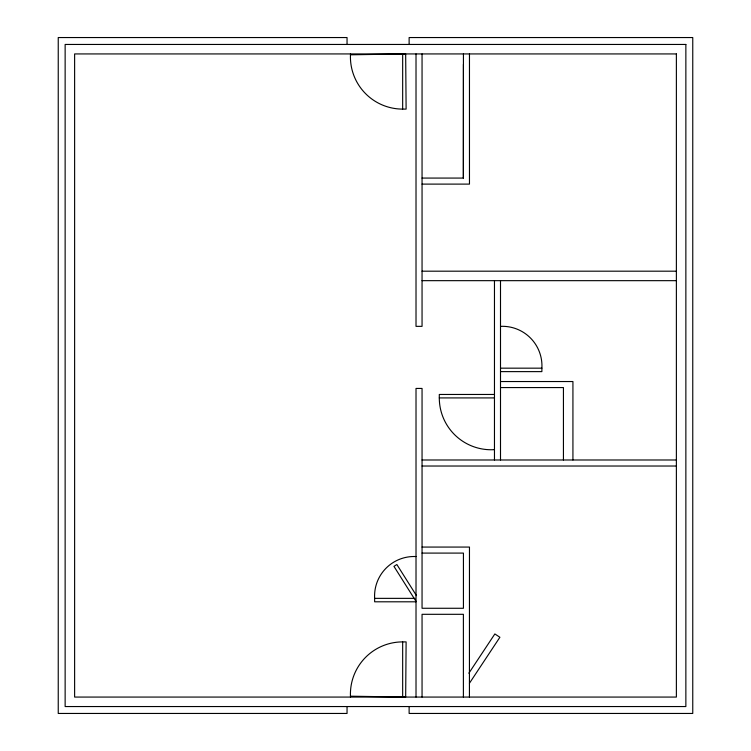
<?xml version="1.0" encoding="UTF-8"?>
<svg xmlns="http://www.w3.org/2000/svg" width="751" height="751" viewBox="0 0 751 751"><rect width="100%" height="100%" fill="white"/><g stroke="black" fill="none" stroke-linecap="round" stroke-linejoin="round"><path stroke-width="1.13" d="M468.84 673.234L494.862 633.938L499.894 637.27L469.431 683.279M350.501 54.804L405.671 53.931L406.113 109.102L402.667 109.102A52.251 52.251 0 0 1 350.501 53.931M463.433 64.276L463.311 178.071M422.053 178.071L463.433 178.071L463.433 53.931M422.053 184.108L469.469 184.108L469.469 53.931M422.053 271.186L676.379 271.186M422.053 280.667L676.379 280.667M500.504 368.168L541.884 368.168L541.884 371.623L500.504 371.623M500.504 381.536L572.929 381.536L572.929 459.988M500.504 387.572L563.438 387.572L563.438 459.988M494.468 394.463L439.297 394.463L439.297 397.917A51.838 51.838 0 0 0 494.468 449.642M439.297 397.917L494.468 397.917M422.053 459.988L676.379 459.988M422.053 466.024L676.379 466.024M422.053 547.066L469.469 547.066L469.431 697.069M422.053 553.093L463.433 553.093L463.433 608.272L422.053 608.272L422.053 388.436L416.016 388.436L416.016 697.069M416.016 601.804L374.636 601.804L374.636 598.359L414.871 598.359M350.501 697.069A52.251 52.251 0 0 1 402.667 641.898L406.113 641.898L405.671 697.069L350.501 696.196M416.486 595.646L396.866 564.527L393.956 566.367L416.016 601.373M500.504 280.667L500.504 459.988M494.468 280.667L494.468 459.988M463.395 697.069L463.395 614.309L422.053 614.309L422.053 697.069M422.053 53.931L422.053 326.356L416.016 326.356L416.016 53.931M409.126 44.45L409.126 37.55L692.76 37.55L692.76 713.45L409.126 713.45L409.126 706.55M402.667 53.978L402.667 109.102M402.667 641.898L402.667 697.022M347.046 44.45L347.046 37.55L58.24 37.55L58.24 713.45L347.046 713.45L347.046 706.55M374.636 598.359A39.568 39.568 0 0 1 416.016 556.547M500.504 326.356A39.568 39.568 0 0 1 541.884 368.168M685.86 44.45L65.14 44.45L65.14 706.55L685.86 706.55L685.86 44.45M676.379 53.931L74.621 53.931L74.621 697.069L676.379 697.069L676.379 53.931"/></g></svg>
